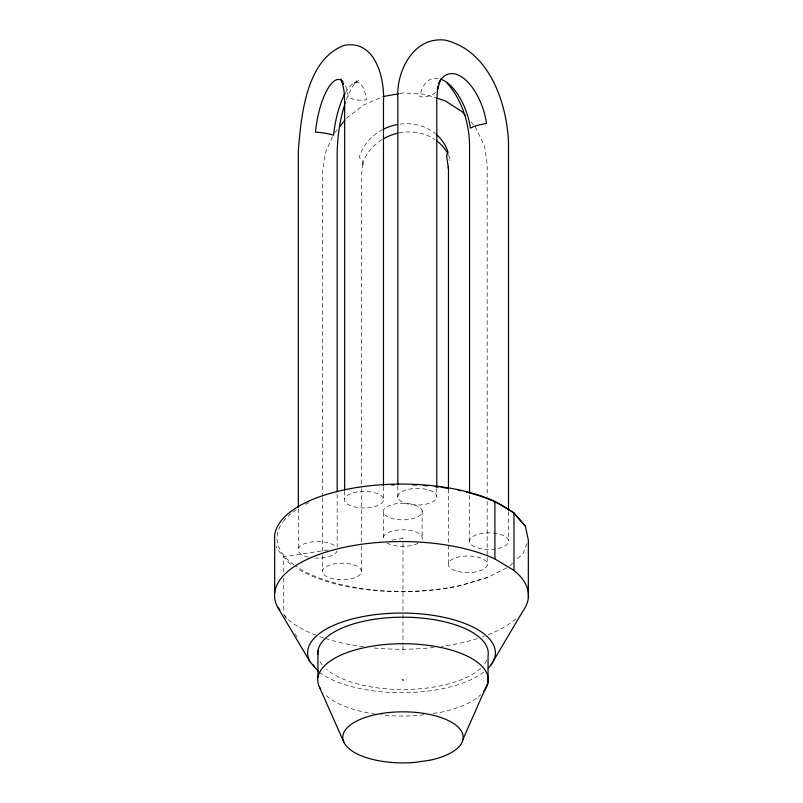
<?xml version="1.0" encoding="UTF-8"?>
<svg xmlns="http://www.w3.org/2000/svg" width="803" height="803" viewBox="0 0 803 803"><rect width="100%" height="100%" fill="white"/><g stroke="black" fill="none" stroke-linecap="round" stroke-linejoin="round"><path stroke-width="0.6" stroke-dasharray="4.01 3.01" d="M363.036 164.063L361.37 175.696L361.37 487.401M346.344 99.873L351.584 88.009L356.652 80.872L353.762 84.084L358.439 80.551L354.374 82.99M526.959 543.571L522.803 553.869L516.319 559.832M332.462 136.661L325.255 152.971L322.635 171.34L322.635 496.595M334.951 132.585L337.25 129.715M346.424 118.272L363.709 104.942L381.826 97.053M509.985 565.673L512.705 563.174M403.969 680.161C400.787 677.682 401.41 682.199 406.639 679.89M506.552 567.851L487.481 577.538L460.38 585.628A126.944 53.851 0 0 1 296.618 568.263M488.114 577.216L461.323 585.257A125.71 53.329 0 0 1 295.082 565.623M399.964 93.549L403.608 92.897L424.275 94.202L435.838 97.795M328.196 549.945L283.73 556.81L277.627 549.694A126.944 53.851 0 0 1 276.081 546.251M392.125 540.078L402.996 538.391L402.996 542.145M423.984 714.72L419.377 715.373A85.259 36.165 0 0 1 381.264 714.861M433.198 713.405L440.476 712.371A85.259 36.165 0 0 0 480.656 694.806M470.99 121.815L473.429 124.575M283.73 614.285L289.03 620.378A126.944 53.851 0 0 0 315.559 635.032M402.554 537.88L402.996 538.391M475.055 126.412L484.54 145.905L487.18 164.083L487.19 496.364M284.352 615.359L287.494 620.739M295.032 633.657L296.919 636.879M508.51 511.702L508.51 540.529M487.19 501.373L487.19 565.352A19.533 8.281 0 0 1 455.974 570.873A19.533 8.281 0 0 1 460.3 556.64A19.533 8.281 0 0 1 487.19 565.352M469.564 495.421L469.564 541.794M448.455 489.228L448.455 563.234M436.792 488.565L436.792 496.093M422.137 510.658L422.137 537.187M402.996 543.39L402.996 613.372M402.996 614.616L402.996 644.608M402.996 645.863L402.996 653.351M397.846 486.066L397.846 497.358M383.473 486.839L383.473 500.61A19.533 8.281 0 0 1 352.477 506.362A19.533 8.281 0 0 1 356.251 492.098A19.533 8.281 0 0 1 383.473 500.61M383.312 512.455L383.312 538.984A19.533 8.281 0 0 1 405.706 529.89A19.533 8.281 0 0 1 420.591 541.423M361.37 488.646L361.37 544.976M361.37 546.231L361.37 572.519A19.533 8.281 0 0 1 330.153 578.05A19.533 8.281 0 0 1 334.48 563.816A19.533 8.281 0 0 1 361.37 572.519M344.658 491.235L344.658 498.763M337.15 494.307L337.15 546.984M322.635 497.84L322.635 554.14M322.635 555.385L322.635 570.401M298.325 508.761L298.325 548.901M283.73 571.806L283.73 556.81L289.03 562.893A126.944 53.851 0 0 0 291.69 564.941M283.73 578.05L283.73 613.04M483.918 671.97A93.901 39.839 0 0 1 401.53 692.708A93.901 39.839 0 0 1 319.112 671.991M515.787 618.842A126.944 53.851 0 0 1 487.481 635.022M484.269 636.237A126.944 53.851 0 0 1 482.061 637.02M477.494 638.536A126.944 53.851 0 0 1 441.55 646.495M434.192 647.439A126.944 53.851 0 0 1 371.879 647.76M363.608 646.796A126.944 53.851 0 0 1 324.874 638.335M323.669 637.943A126.944 53.851 0 0 1 316.683 635.464M294.149 564.961A125.71 53.329 0 0 1 282.646 522.301M283.308 521.418A125.71 53.329 0 0 1 291.971 512.856M293.025 512.033A125.71 53.329 0 0 1 296.367 509.654M305.471 504.294A125.71 53.329 0 0 1 308.864 502.608M417.951 543.27A19.533 8.281 0 0 1 386.966 542.979M486.799 659.996A85.259 36.165 0 0 1 483.647 665.085M480.656 668.277A85.259 36.165 0 0 1 404.27 689.516A85.259 36.165 0 0 1 326.419 669.26M322.184 664.884A85.259 36.165 0 0 1 319.323 660.307M375.352 714.098A85.259 36.165 0 0 1 324.573 694.073M495.521 548.971A19.533 8.281 0 0 1 469.765 539.817A19.533 8.281 0 0 1 501.092 534.647A19.533 8.281 0 0 1 496.706 548.78M438.328 78.533A46.413 23.739 73.8 0 0 419.788 96.772A19.392 11.694 10.6 0 0 435.909 92.094M345.611 92.475A46.413 15.337 -80.6 0 1 366.359 99.743A19.392 12.175 -7 0 1 348.171 96.721A46.413 15.337 -80.6 0 0 343.784 82.619M337.15 550.748A19.533 8.281 0 0 1 315.559 558.065M308.292 557.081A19.533 8.281 0 0 1 304.578 543.701A19.533 8.281 0 0 1 335.634 546.512M382.72 129.574A46.413 41.656 -17.6 0 0 359.182 157.478A19.392 7.337 16.1 0 1 361.782 165.689A46.413 41.656 -17.6 0 1 383.212 138.949M400.014 124.134A46.413 41.656 -17.6 0 1 435.286 133.539M399.011 132.937A46.413 41.656 -17.6 0 1 435.166 139.732M448.455 154.979A46.413 41.656 -17.6 0 1 450.644 160.63A19.392 8.552 -16.6 0 1 448.847 159.747M390.489 518.005A19.533 8.281 0 0 0 422.027 512.816A19.533 8.281 0 0 0 395.648 503.832A19.533 8.281 0 0 0 390.489 518.005M404.612 503.019A19.533 8.281 0 0 0 436.521 498.251A19.533 8.281 0 0 0 410.835 488.907A19.533 8.281 0 0 0 404.612 503.019"/><path stroke-width="1.2" d="M440.335 80.24L437.535 89.324L437.876 86.252L436.792 98.729L436.792 487.311M344.507 105.364C339.639 120.781 337.511 136.972 337.15 153.112L337.15 491.797M274.656 593.176L274.656 535.691A126.944 53.851 0 0 1 357.807 487.361A126.944 53.851 0 0 1 494.899 501.443L513.97 512.946L525.373 526.146L528.344 540.148L528.344 597.623M463.07 739.111L488.053 682.359L488.053 655.83A85.259 36.165 0 0 0 404.642 617.196A85.259 36.165 0 0 0 317.777 654.425M491.115 664.774L522.663 611.474A126.944 53.851 0 0 0 513.97 570.421L513.97 512.946M339.539 126.854L344.889 120.179M382.951 96.561L398.75 93.76M437.003 98.167L445.123 100.776L462.056 111.687L465.308 115.371M318.289 671.338L309.878 661.602L277.627 607.178A126.944 53.851 0 0 1 342.62 547.686A126.944 53.851 0 0 1 494.899 558.928L513.97 570.421M513.94 513.227L525.373 526.146M277.627 607.178L279.916 609.838M447.06 83.01C461.845 99.813 468.962 122.287 469.564 144.43L469.564 492.912M313.26 664.864L314.515 667.012M340.833 79.116L343.222 84.275L342.098 81.575L344.055 91.171L344.758 103.567L344.658 101.128L344.658 489.981M319.323 686.836L343.895 742.273M508.51 510.447L508.51 142.001C506.683 101.881 488.786 50.619 445.284 40.15C413.485 36.115 395.929 71.407 397.846 98.839L397.846 484.811M494.899 501.443L494.899 558.928M448.455 489.228L448.455 166.412L448.465 168.61L446.819 157.288A19.392 8.552 -16.6 0 1 448.044 152.419A46.413 41.656 -17.6 0 0 436.139 134.252M383.473 485.584L383.473 102.372C384.968 78.975 375.463 39.056 343.985 45.44C305.873 59.944 301.175 116.264 298.325 150.663L298.325 507.506M317.938 650.882L317.938 677.411M320.297 688.673A85.259 36.165 0 0 1 406.599 643.755A85.259 36.165 0 0 1 483.647 691.614M391.764 484.962A125.71 53.329 0 0 1 394.203 484.882M412.601 484.922A125.71 53.329 0 0 1 416.386 485.072M423.944 485.524A125.71 53.329 0 0 1 427.698 485.815M435.096 486.558A125.71 53.329 0 0 1 438.729 486.989M441.178 487.311A125.71 53.329 0 0 1 447.361 488.234M458.272 490.242A125.71 53.329 0 0 1 460.631 490.753M466.392 492.098A125.71 53.329 0 0 1 468.641 492.671M469.745 492.962A125.71 53.329 0 0 1 513.087 512.545M309.888 661.602A93.901 39.839 0 0 1 409.45 613.191A93.901 39.839 0 0 1 488.354 668.036M440.556 79.126A46.413 23.739 73.8 0 1 470.448 128.159A19.392 4.196 -8.6 0 1 486.558 123.471A46.413 23.739 73.8 0 0 464.656 79.106A46.413 23.739 73.8 0 0 438.528 83.572M345.079 93.419A46.413 15.337 -80.6 0 0 333.626 135.155A19.392 3.714 5.5 0 0 315.449 132.134A46.413 15.337 -80.6 0 1 342.981 81.625M383.794 129.022A46.413 41.656 -17.6 0 1 397.605 124.495M383.212 138.949A46.413 41.656 -17.6 0 1 397.816 133.188M437.003 141.057A46.413 41.656 -17.6 0 1 447.903 153.895M429.464 760.311L414.569 762.428A60.215 25.545 0 0 1 344.547 731.222A60.215 25.545 0 0 1 440.817 717.491A60.215 25.545 0 0 1 429.464 760.311"/></g></svg>
